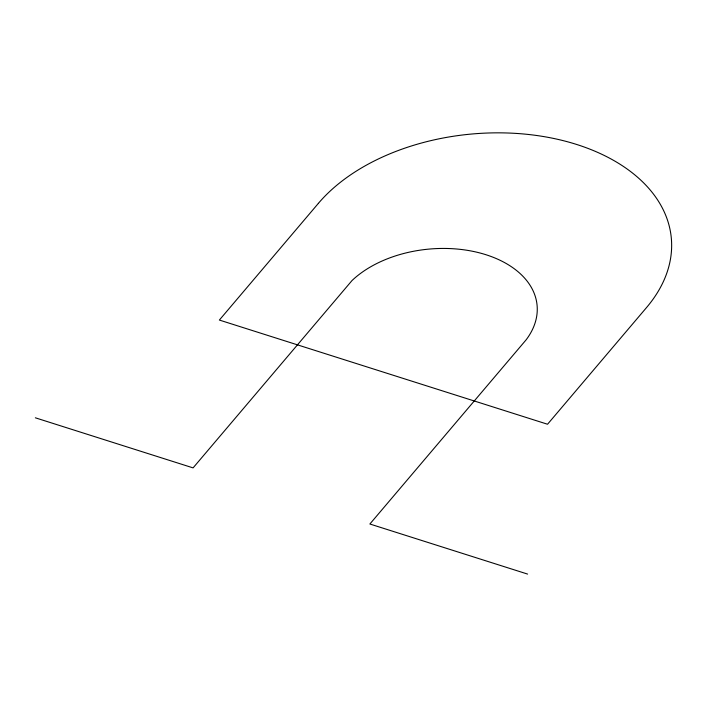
<?xml version="1.0" encoding="UTF-8"?>
<svg xmlns="http://www.w3.org/2000/svg" width="707" height="707" viewBox="0 0 707 707"><rect width="100%" height="100%" fill="white"/><g stroke="black" fill="none" stroke-linecap="round" stroke-linejoin="round"><path stroke-width="1.06" d="M35.35 417.802L193.082 467.884L352.024 280.538A102.497 65.884 -5.2 0 1 488.307 255.501A102.497 65.884 -5.2 0 1 526.061 339.917L369.876 524.011L527.608 574.084M318.38 203.36L219.373 320.059L547.545 424.244L646.552 307.545A189.644 121.904 -5.2 0 0 576.638 144.458A189.644 121.904 -5.2 0 0 318.38 203.36"/></g></svg>
